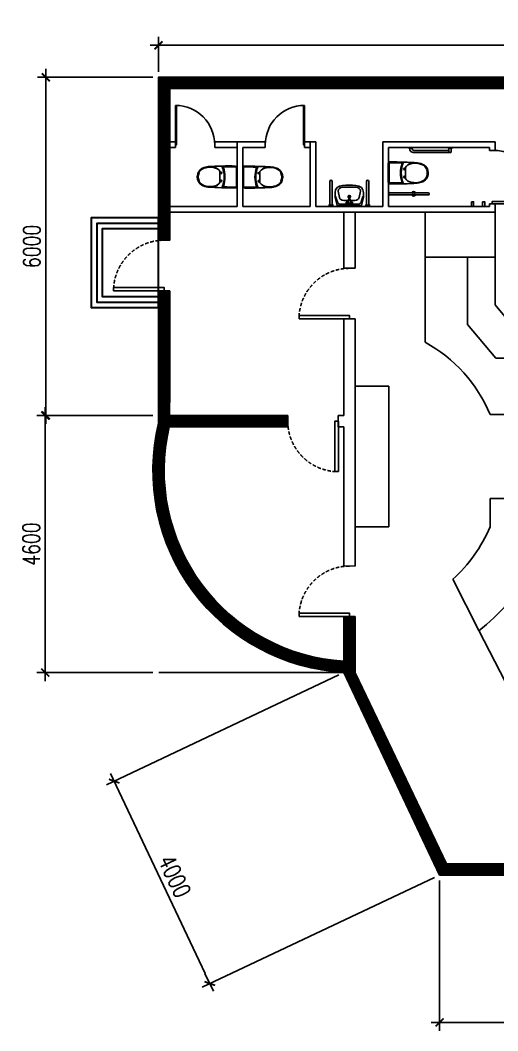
# Model space of a CAD drawing. Header units: millimetres. Extents: x -1966 to 205283, y -140015 to 7000.
# Drawn here: x 83015 to 91512, y -28530 to -10540 of the extents above; entities that cross this region are included whole.
import ezdxf

# ---------------------------------------------------------------- set-up
doc = ezdxf.new("R2010")
doc.units = ezdxf.units.MM
doc.header["$LTSCALE"] = 1000
doc.linetypes.add('HIDDEN4', pattern=[0.09375, 0.0625, -0.03125])
for name, color, linetype in [('ID-INDE-SANI', 2, 'Continuous'), ('ID-INDE-TPTN', 3, 'Continuous'), ('家具', 251, 'Continuous'), ('草图平面 01', 7, 'Continuous'), ('草图平面 09', 7, 'Continuous'), ('草图平面 11', 7, 'Continuous'), ('草图平面 12', 7, 'Continuous'), ('草图平面 14', 7, 'Continuous'), ('草图平面 15', 7, 'Continuous'), ('草图平面 16', 7, 'Continuous'), ('草图平面 17', 7, 'Continuous'), ('草图平面 18', 7, 'Continuous')]:
    doc.layers.add(name, color=color, linetype=linetype)
doc.layers.add('steps-1f', color=7, linetype='Continuous', lineweight=30)
doc.styles.add('.WA_Romans', font='romans.shx', dxfattribs={"width": 0.75})
doc.dimstyles.new('ID-100', dxfattribs={"dimscale": 100, "dimtxt": 3, "dimasz": 2, "dimexe": 1.5, "dimexo": 1, "dimgap": 1, "dimtad": 1, "dimtoh": 1, "dimdec": 0, "dimzin": 3, "dimdsep": 46, "dimtxsty": '.WA_Romans', "dimblk": 'ID_tick', "dimcen": 0, "dimdle": 1.5, "dimclrd": 8, "dimclre": 8, "dimclrt": 256, "dimadec": 0, "dimazin": 0, "dimtfac": 0.075, "dimtdec": 0, "dimtix": 1, "dimtmove": 2, "dimatfit": 1, "dimfxl": 1, "dimtolj": 1, "dimtzin": 0, "dimlwd": -1, "dimlwe": -1, "dimarcsym": 0})

# ---------------------------------------------------------------- blocks, each defined once
blk = doc.blocks.new('door-900')
blk.add_line((83036, -36718), (83056, -36718))
blk.add_lwpolyline([(83036, -35818), (83096, -35818), (83096, -36718), (83036, -36718)], close=True)
at = {"linetype": 'HIDDEN4'}
blk.add_arc((83036, -36718), 900, 0, 90, dxfattribs=at)
blk = doc.blocks.new('matong01')
for p, q in [((-88201, 15374), (-87861, 15374)), ((-88196, 15389), (-87866, 15389)), ((-88118, 15083), (-88108, 15113)), ((-88104, 15116), (-88095, 15116)), ((-88091, 15113), (-88080, 15083)), ((-87966, 15113), (-87976, 15083)), ((-87953, 15116), (-87961, 15116)), ((-87938, 15083), (-87948, 15113)), ((-88128, 15083), (-87928, 15083)), ((-88099, 14711), (-88103, 14707)), ((-87953, 14708), (-87957, 14711))]:
    blk.add_line(p, q)
for centre, radius, start, end in [((-88196, 15359), 30, 90, 180.424), ((-78905, 15428), 9321, 180.424, 183.4424), ((-88201, 15364), 10, 90, 180.393), ((-78905, 15428), 9306, 180.393, 181.698), ((-87866, 15359), 30, 0.6676, 90), ((-87861, 15364), 10, 0.698, 90), ((-97156, 15251), 9306, 359.3948, 0.698), ((-93715, 15246), 5881, 356.3553, 1.1062), ((-88029, 14695), 462, 65.4075, 114.5925), ((-88197, 15152), 10, 181.698, 290.2364), ((-88029, 14695), 477, 69.8498, 110.2364), ((-88104, 15111), 4.75, 90, 161.4097), ((-88095, 15111), 4.75, 18.5903, 90), ((-87961, 15111), 4.75, 90, 161.4097), ((-87953, 15111), 4.75, 18.5903, 90), ((-87861, 15152), 10, 249.8498, 359.3948), ((-87913, 14901), 298, 164.1403, 208.6381), ((-87900, 14908), 302, 154.7496, 208.3925), ((-88009, 14921), 201, 126.4028, 162.1573), ((-88048, 14921), 201, 17.8427, 53.5972), ((-88157, 14908), 302, 331.5559, 25.2504), ((-88143, 14901), 298, 340.5406, 15.8597), ((-88031, 14848), 170, 212.1281, 271.0032), ((-88031, 14848), 158, 212.0261, 242.9663), ((-88025, 14848), 170, 268.9968, 344.0306), ((-88025, 14848), 158, 297.1668, 327.8719), ((-88031, 14848), 153, 243.725, 271.1087), ((-88025, 14848), 153, 268.8913, 296.4183)]:
    blk.add_arc(centre, radius, start, end)
blk = doc.blocks.new('g2')
at = {"color": 4, "linetype": 'Continuous'}
for p, q in [((-98115, -90879), (-98115, -90819)), ((-98075, -90879), (-98075, -90819))]:
    blk.add_line(p, q, dxfattribs=at)
for points in [[(-98815, -90879), (-98815, -90874, -0.414214), (-98740, -90799), (-98095, -90799)], [(-98775, -90879), (-98775, -90874, -0.414214), (-98740, -90839), (-98115, -90839)]]:
    blk.add_lwpolyline(points, format="xyb", dxfattribs=at)
for points in [[(-98750, -90889), (-98840, -90889), (-98830, -90879), (-98760, -90879), (-98750, -90889)], [(-98050, -90889), (-98140, -90889), (-98130, -90879), (-98060, -90879), (-98050, -90889)]]:
    blk.add_lwpolyline(points, dxfattribs=at)
blk.add_arc((-98095, -90819), 20, 359.9999, 180.2065, dxfattribs=at)
blk = doc.blocks.new('qr244')
at = {"color": 4}
blk.add_lwpolyline([(-45, 0), (-35, -10), (35, -10), (45, 0)], dxfattribs=at)
blk.add_lwpolyline([(-20, -10), (-20, -710, 1), (20, -710), (20, -10)], format="xyb", dxfattribs=at)
blk.add_circle((0, -450), 20, dxfattribs=at)
for start, end in [(119.9966, 240.0034), (300.0034, 59.9966)]:
    blk.add_arc((0, -450), 40, start, end, dxfattribs=at)
blk = doc.blocks.new('1w')
blk.add_blockref('matong01', (88031, -15389))
at = {"color": 1}
blk.add_blockref('qr244', (375, 0), dxfattribs=at)
at = {"rotation": 270}
blk.add_blockref('g2', (90439, -99195), dxfattribs=at)
blk = doc.blocks.new('ID_tick')
at = {"color": 0, "linetype": 'ByBlock'}
blk.add_line((-1, 0), (0.75, 0), dxfattribs=at)
blk.add_lwpolyline([(-0.354, -0.354, 0.16, 0.16, 0), (0.354, 0.354, 0.127, 0.127, 0)], format="xyseb", dxfattribs=at)
blk = doc.blocks.new('*D23')
at = {"color": 8, "transparency": 16777216}
for p, q in [((85475, -11456), (85475, -10837)), ((101675, -11456), (101675, -10837)), ((85675, -10987), (101475, -10987))]:
    blk.add_line(p, q, dxfattribs=at)
at = {"layer": 'Defpoints', "color": 0, "transparency": 16777216}
for p in [(101675, -10987), (85475, -11556), (101675, -11556)]:
    blk.add_point(p, dxfattribs=at)
at = {"color": 8, "transparency": 16777216, "xscale": 200, "yscale": 200, "zscale": 200, "rotation": 180}
blk.add_blockref('ID_tick', (85475, -10987), dxfattribs=at)
at = {"color": 8, "transparency": 16777216, "xscale": 200, "yscale": 200, "zscale": 200}
blk.add_blockref('ID_tick', (101675, -10987), dxfattribs=at)
at = {"transparency": 16777216, "insert": (93575, -10737), "char_height": 300, "attachment_point": 5, "style": '.WA_Romans'}
blk.add_mtext('\\A1;16200', dxfattribs=at)
blk = doc.blocks.new('door-700')
blk.add_lwpolyline([(82086, -33636), (82106, -33636), (82106, -34336), (82086, -34336)], close=True)
blk.add_arc((82086, -34336), 700, 0, 90)
blk = doc.blocks.new('door-950')
blk.add_lwpolyline([(77432, -33763), (78382, -33763), (78382, -33803), (77432, -33803)], close=True)
blk.add_arc((77432, -33763), 950, 270, 0)
blk = doc.blocks.new('A1138DE')
for p, q in [((-0.52, 0.572), (-0.52, 0.42)), ((-0.499, 0.395), (-0.433, 0.149)), ((-0.41, 0.63), (-0.361, 0.352)), ((0.41, 0.63), (0.361, 0.352)), ((0.499, 0.395), (0.433, 0.149)), ((0.52, 0.42), (0.52, 0.572)), ((-0.514, 0.36), (-0.44, 0)), ((-0.44, 0), (0.44, 0)), ((0.317, 0.06), (-0.317, 0.06)), ((-0.032, 0.22), (-0.203, 0.22)), ((-0.12, 0.15), (-0.12, 0.1)), ((-0.08, 0.15), (-0.12, 0.15)), ((0.12, 0.1), (-0.12, 0.1)), ((-0.08, 0.166), (-0.08, 0.1)), ((-0.038, 0.166), (-0.08, 0.166)), ((-0.04, 0.14), (-0.02, 0.338)), ((0.04, 0.14), (0.02, 0.338)), ((0.203, 0.22), (0.032, 0.22)), ((0.08, 0.166), (0.038, 0.166)), ((0.08, 0.166), (0.08, 0.1)), ((0.12, 0.15), (0.08, 0.15)), ((0.12, 0.15), (0.12, 0.1)), ((0.44, 0), (0.514, 0.36))]:
    blk.add_line(p, q)
for centre, radius, start, end in [((-0.22, 0.572), 0.3, 94.3358, 180), ((-0.25, 0.63), 0.16, 90, 180), ((0, -2.33), 3.13, 85.4188, 94.5812), ((0, -2.33), 3.21, 85.6642, 94.3358), ((0.22, 0.572), 0.3, 0, 85.6642), ((0.25, 0.63), 0.16, 0, 90), ((-0.22, 0.42), 0.3, 180, 191.5922), ((0, 0.39), 0.05, 292.5135, 247.4865), ((0, 0.39), 0.038, 288.5269, 251.4731), ((0.22, 0.42), 0.3, 348.4078, 360), ((-0.317, 0.18), 0.12, 195, 270), ((-0.203, 0.38), 0.16, 190, 270), ((0, 0.14), 0.04, 180, 0), ((0, 0.338), 0.02, 0.0039, 180.0039), ((0.203, 0.38), 0.16, 270, 350), ((0.317, 0.18), 0.12, 270, 345)]:
    blk.add_arc(centre, radius, start, end)
blk = doc.blocks.new('cwxs')
at = {"color": 4, "linetype": 'Continuous'}
for p, q in [((-103569, -83170), (-103579, -83180)), ((-103579, -83180), (-103579, -83250)), ((-103579, -83250), (-103569, -83260)), ((-103569, -83820), (-103579, -83830)), ((-103579, -83830), (-103579, -83900)), ((-103579, -83900), (-103569, -83910))]:
    blk.add_line(p, q, dxfattribs=at)
at = {"layer": '家具', "color": 4}
for points in [[(-103579, -83195), (-103999, -83195, 1), (-103999, -83235), (-103579, -83235)], [(-103579, -83845), (-103999, -83845, 1), (-103999, -83885), (-103579, -83885)]]:
    blk.add_lwpolyline(points, format="xyb", dxfattribs=at)
at = {"xscale": -487.5, "yscale": 412.5, "zscale": 487.5, "rotation": 90}
blk.add_blockref('A1138DE', (-103569, -83540), dxfattribs=at)
blk = doc.blocks.new('*D31')
at = {"color": 8, "transparency": 16777216}
for p, q in [((85375, -11556), (83321, -11556)), ((83471, -11756), (83471, -17376)), ((85375, -17576), (83321, -17576))]:
    blk.add_line(p, q, dxfattribs=at)
at = {"layer": 'Defpoints', "color": 0, "transparency": 16777216}
for p in [(85475, -11556), (83471, -17576), (85475, -17576)]:
    blk.add_point(p, dxfattribs=at)
at = {"color": 8, "transparency": 16777216, "xscale": 200, "yscale": 200, "zscale": 200}
for p, rotation in [((83471, -11556), 90), ((83471, -17576), 270)]:
    blk.add_blockref('ID_tick', p, dxfattribs=dict(at, rotation=rotation))
at = {"transparency": 16777216, "insert": (83221, -14566), "char_height": 300, "attachment_point": 5, "rotation": 90, "style": '.WA_Romans'}
blk.add_mtext('\\A1;6000', dxfattribs=at)
blk = doc.blocks.new('*D32')
at = {"color": 8, "transparency": 16777216}
for p, q in [((85375, -17576), (83311, -17576)), ((83461, -17776), (83461, -21954)), ((85375, -22154), (83311, -22154))]:
    blk.add_line(p, q, dxfattribs=at)
at = {"layer": 'Defpoints', "color": 0, "transparency": 16777216}
for p in [(85475, -17576), (83461, -22154), (85475, -22154)]:
    blk.add_point(p, dxfattribs=at)
at = {"color": 8, "transparency": 16777216, "xscale": 200, "yscale": 200, "zscale": 200}
for p, rotation in [((83461, -17576), 90), ((83461, -22154), 270)]:
    blk.add_blockref('ID_tick', p, dxfattribs=dict(at, rotation=rotation))
at = {"transparency": 16777216, "insert": (83211, -19865), "char_height": 300, "attachment_point": 5, "rotation": 90, "style": '.WA_Romans'}
blk.add_mtext('\\A1;4600', dxfattribs=at)
blk = doc.blocks.new('*D33')
at = {"color": 8, "transparency": 16777216}
for p, q in [((88685, -22196), (84550, -24150)), ((84772, -24266), (86303, -27507)), ((90387, -25799), (86253, -27752))]:
    blk.add_line(p, q, dxfattribs=at)
at = {"layer": 'Defpoints', "color": 0, "transparency": 16777216}
for p in [(88775, -22154), (90477, -25756), (86388, -27688)]:
    blk.add_point(p, dxfattribs=at)
at = {"color": 8, "transparency": 16777216, "xscale": 200, "yscale": 200, "zscale": 200}
for p, rotation in [((84686, -24085), 115.2897295827001), ((86388, -27688), 295.2897295827001)]:
    blk.add_blockref('ID_tick', p, dxfattribs=dict(at, rotation=rotation))
at = {"transparency": 16777216, "insert": (85763, -25780), "char_height": 300, "attachment_point": 5, "rotation": 295.2897, "style": '.WA_Romans'}
blk.add_mtext('\\A1;4000', dxfattribs=at)
blk = doc.blocks.new('*D34')
at = {"color": 8, "transparency": 16777216}
for p, q in [((90477, -25856), (90477, -28530)), ((101675, -25856), (101675, -28530)), ((90677, -28380), (101475, -28380))]:
    blk.add_line(p, q, dxfattribs=at)
at = {"layer": 'Defpoints', "color": 0, "transparency": 16777216}
for p in [(90477, -25756), (101675, -25756), (101675, -28380)]:
    blk.add_point(p, dxfattribs=at)
at = {"color": 8, "transparency": 16777216, "xscale": 200, "yscale": 200, "zscale": 200, "rotation": 180}
blk.add_blockref('ID_tick', (90477, -28380), dxfattribs=at)
at = {"color": 8, "transparency": 16777216, "xscale": 200, "yscale": 200, "zscale": 200}
blk.add_blockref('ID_tick', (101675, -28380), dxfattribs=at)
at = {"transparency": 16777216, "insert": (96076, -28130), "char_height": 300, "attachment_point": 5, "style": '.WA_Romans'}
blk.add_mtext('\\A1;11200', dxfattribs=at)

msp = doc.modelspace()

# ---------------------------------------------------------------- hatches: boundary and pattern name
h = msp.add_hatch()
h.set_pattern_fill('ANSI32', color=256)
h.set_pattern_definition([(45, (-300.8124, 21923.082), (-3.36759605, 3.36759605), []), (45, (-298.5674, 21923.082), (-3.36759605, 3.36759605), [])])
h.paths.add_polyline_path([(91775.1, -11556.3), (85475.1, -11556.3), (85475.1, -14456.3), (85675.1, -14456.3), (85675.1, -13956.3), (85675.1, -11756.3), (91775.1, -11756.3)])
h.paths.add_polyline_path([(85475.1, -17576.5), (85475.1, -17713.6, 0.468176), (88775.1, -22150.7), (90477.3, -25756.3), (91477.3, -25756.3), (96875.1, -25756.3), (96875.1, -25656.3), (96875.1, -25556.3), (90698.4, -25556.3), (90602.7, -25556.3), (88975.1, -22156.3), (88975.1, -21156.3), (88775.1, -21156.3), (88775.1, -21950.4, -0.4657055), (85665.7, -17776.5), (87775.1, -17776.5), (87775.1, -17576.5), (85668.5, -17576.5), (85675.1, -17076.5), (85675.1, -15356.3), (85475.1, -15356.3)])
h.paths.add_polyline_path([(100725.1, -25556.3), (98875.1, -25556.3), (98875.1, -25756.3), (101675.1, -25756.3), (101675.1, -25356.3), (101475.1, -25356.3), (101475.1, -25556.3)])
h.paths.add_polyline_path([(101675.1, -11556.3), (101275.1, -11556.3), (101275.1, -11756.3), (101475.1, -11756.3), (101475.1, -11956.3), (101675.1, -11956.3)])

# ---------------------------------------------------------------- linework, layer by layer
for p, q in [((85775.1, -12756.3), (85775.1, -12706.3)), ((85775.1, -12706.3), (85775.1, -12806.3)), ((86475.1, -12806.3), (86475.1, -12706.3)), ((86875.1, -12806.3), (86875.1, -12706.3)), ((87375.1, -12706.3), (87375.1, -12806.3)), ((88075.1, -12806.3), (88075.1, -12706.3)), ((88075.1, -12756.3), (88075.1, -12806.3)), ((88175.1, -12806.3), (88175.1, -12706.3)), ((88175.1, -12706.3), (88175.1, -12756.3)), ((91465, -12706.3), (91465, -12856.3)), ((91465, -12856.3), (91365, -12856.3)), ((91465, -13806.3), (91365, -13806.3)), ((91465, -13956.3), (91465, -13806.3)), ((85675.1, -13956.3), (85675.1, -14456.3)), ((88975.1, -13956.3), (88975.1, -14956.3)), ((85475.1, -14156.3), (85275.4, -14156.3)), ((85475.1, -14056.3), (85356.1, -14056.3)), ((85475.1, -14156.3), (85475.1, -14056.3)), ((85475.1, -14256.3), (85475.1, -14156.3)), ((85475.1, -14256.3), (85475.1, -14156.3)), ((85475.1, -14356.3), (85475.1, -14256.3)), ((85475.1, -14356.3), (85475.1, -14256.3)), ((85475.1, -14456.3), (85475.1, -14356.3)), ((85475.1, -14456.3), (85475.1, -14356.3)), ((85675.1, -14456.3), (85475.1, -14456.3)), ((88975.1, -14956.3), (88775.1, -14956.3)), ((85475.1, -15356.3), (85675.1, -15356.3)), ((88775.1, -15856.3), (88975.1, -15856.3)), ((87775.1, -17776.5), (87775.1, -17576.5)), ((88775.1, -17576.5), (88675.1, -17576.5)), ((88675.1, -17576.5), (88675.1, -17776.5)), ((88767.9, -20256.3), (88975.1, -20254.6)), ((88975.1, -21156.3), (88775.1, -21156.3)), ((88975.1, -22156.3), (88975.1, -21156.3)), ((88975.1, -22156.3), (88975.1, -21156.3)), ((85479, -22153.5), (88775.1, -22153.5))]:
    msp.add_line(p, q)
at = {"layer": 'ID-INDE-TPTN'}
for points in [[(91043.7, -13770.9), (91081.2, -13770.9), (91081.2, -13856.3), (91043.7, -13856.3)], [(91242.1, -13770.9), (91279.5, -13770.9), (91279.5, -13856.3), (91242.1, -13856.3)]]:
    msp.add_lwpolyline(points, close=True, dxfattribs=at)
at = {"layer": 'steps-1f'}
for points in [[(85475.1, -14056.3), (84275.1, -14056.3), (84275.1, -15656.3), (85475.1, -15656.3)], [(85475.1, -14156.3), (84375.1, -14156.3), (84375.1, -15556.3), (85475.1, -15556.3)], [(85475.1, -14256.3), (84475.1, -14256.3), (84475.1, -15456.3), (85475.1, -15456.3)]]:
    msp.add_lwpolyline(points, close=True, dxfattribs=at)
at = {"layer": '草图平面 01'}
for p, q in [((85475.1, -11556.3), (97475.1, -11556.3)), ((85475.1, -11556.3), (97475.1, -11556.3)), ((85475.1, -14456.3), (85475.1, -11556.3)), ((88775.1, -11556.3), (88975.1, -11556.3)), ((88975.1, -11556.3), (91275.1, -11556.3)), ((97475.1, -11756.3), (85675.1, -11756.3)), ((85675.1, -11756.3), (85675.1, -13756.3)), ((88775.1, -11756.3), (85675.1, -11756.3)), ((85675.1, -14456.3), (85675.1, -11756.3)), ((91465, -11756.3), (88975.1, -11756.3)), ((88975.1, -11756.3), (92975.1, -11756.3)), ((90220, -11756.3), (97475.1, -11756.3)), ((85775.1, -12706.3), (85675.1, -12706.3)), ((87375.1, -12706.3), (86475.1, -12706.3)), ((88275.1, -12706.3), (88075.1, -12706.3)), ((88275.1, -12806.3), (88275.1, -12706.3)), ((91465, -12706.3), (89465, -12706.3)), ((89465, -12806.3), (89465, -12706.3)), ((91465, -12856.3), (91465, -12706.3)), ((85775.1, -12806.3), (85675.1, -12806.3)), ((86875.1, -12806.3), (86475.1, -12806.3)), ((86875.1, -13856.3), (86875.1, -12806.3)), ((86975.1, -13856.3), (86975.1, -12806.3)), ((87375.1, -12806.3), (86975.1, -12806.3)), ((88175.1, -12806.3), (88075.1, -12806.3)), ((88175.1, -13856.3), (88175.1, -12806.3)), ((88275.1, -13856.3), (88275.1, -12806.3)), ((89465, -13856.3), (89465, -12806.3)), ((91365, -12806.3), (89565, -12806.3)), ((89565, -13856.3), (89565, -12806.3)), ((91365, -12856.3), (91365, -12806.3)), ((91365, -13806.3), (91365, -13856.3)), ((91465, -15607), (91465, -13806.3)), ((85675.1, -13856.3), (86875.1, -13856.3)), ((85675.1, -13956.3), (91465, -13956.3)), ((86975.1, -13856.3), (88175.1, -13856.3)), ((88275.1, -13856.3), (89465, -13856.3)), ((88775.1, -13956.3), (88775.1, -14956.3)), ((88975.1, -13956.3), (88975.1, -14956.3)), ((88975.1, -13956.3), (88975.1, -14956.3)), ((91365, -13856.3), (89565, -13856.3)), ((89565, -13856.3), (91365, -13856.3)), ((90220, -13956.3), (90220, -15956.3)), ((90220, -14756.3), (91465, -14756.3)), ((90975.1, -15956.3), (90975.1, -14756.3)), ((85475.1, -17576.5), (85475.1, -15356.3)), ((85675.1, -17117.5), (85675.1, -15356.3)), ((91465, -15607), (91756.1, -15956.3)), ((88775.1, -15856.3), (88775.1, -17576.5)), ((88975.1, -15856.3), (88975.1, -20254.6)), ((90220, -15956.3), (90220, -16273.7)), ((90975.1, -15956.3), (91475.1, -16556.3)), ((91475.1, -16556.3), (96375.1, -16556.3)), ((88975.1, -19556.3), (88975.1, -16956.3)), ((88975.1, -17056.3), (89575.1, -17056.3)), ((89575.1, -17056.3), (89575.1, -19556.3)), ((85675.1, -17117.5), (85668.5, -17576.5)), ((85475.1, -17576.5), (85475.1, -17713.6)), ((87775.1, -17576.5), (85668.5, -17576.5)), ((88775.1, -17576.5), (88675.1, -17576.5)), ((91375.1, -17556.3), (96375.1, -17556.3)), ((87775.1, -17776.5), (85665.7, -17776.5)), ((88775.1, -17776.5), (88675.1, -17776.5)), ((88775.1, -17776.5), (88775.1, -20256.2)), ((88975.1, -18656.3), (88975.1, -18556.3)), ((91375.1, -19056.3), (96375.1, -19056.3)), ((91375.1, -19556.3), (91375.1, -19056.3)), ((91375.1, -19556.3), (91375.1, -19056.3)), ((89575.1, -19556.3), (88975.1, -19556.3)), ((91173.8, -21406.8), (90710.3, -20492.5)), ((88775.1, -21156.3), (88775.1, -21950.4)), ((88975.1, -22156.3), (88975.1, -21156.3)), ((88975.1, -22156.3), (88975.1, -21156.3)), ((88975.1, -21156.3), (88975.1, -22156.3)), ((91173.8, -21406.8), (93316.8, -25556.3)), ((88775.1, -22150.7), (90477.3, -25756.3)), ((88975.1, -22156.3), (90602.7, -25556.3)), ((90477.3, -25756.3), (90050.4, -24852)), ((90698.4, -25556.3), (90602.7, -25556.3)), ((90698.4, -25556.3), (96875.1, -25556.3)), ((90698.4, -25756.3), (90477.3, -25756.3)), ((90477.3, -25756.3), (91477.3, -25756.3)), ((90698.4, -25756.3), (96875.1, -25756.3))]:
    msp.add_line(p, q, dxfattribs=at)
for radius, start, end in [(2600, 22.61986, 61.39018), (3600, 166.4638, 266.81526), (3600, 166.4638, 266.81526), (3600, 166.4638, 266.81526), (3600, 166.4638, 266.81526), (3400, 166.74109, 266.62771), (3600, 307.64402, 352.01644), (3600, 307.64402, 352.01644), (2600, 311.86709, 337.38014)]:
    msp.add_arc((88975.1, -18556.3), radius, start, end, dxfattribs=at)
at = {"layer": '草图平面 09', "extrusion": (-0.904289, -0.426922, 0)}
for p, q in [((90050.4, -24852, 906.9), (90477.3, -25756.3, 906.9)), ((90050.4, -24852, 2406.9), (90050.4, -24852, 906.9)), ((90477.3, -25756.3, 2406.9), (90050.4, -24852, 2406.9)), ((90477.3, -25756.3, 3000), (90477.3, -25756.3)), ((90477.3, -25756.3, 2406.9), (90477.3, -25756.3, 906.9))]:
    msp.add_line(p, q, dxfattribs=at)
at = {"layer": '草图平面 11'}
for p, q in [((85675.1, -11756.3, 3000), (85675.1, -13756.3, 3000)), ((88775.1, -11756.3, 3000), (85675.1, -11756.3, 3000)), ((85675.1, -14456.3, 3000), (85675.1, -11756.3, 3000)), ((88775.1, -11756.3, 3000), (88975.1, -11756.3, 3000)), ((97475.1, -11756.3, 3000), (88975.1, -11756.3, 3000)), ((85675.1, -17117.5, 3000), (85675.1, -15356.3, 3000)), ((87775.1, -17576.5, 3000), (85668.5, -17576.5, 3000)), ((88775.1, -17576.5, 3000), (88675.1, -17576.5, 3000)), ((88975.1, -17576.5, 3000), (88975.1, -20254.6, 3000)), ((88975.1, -21156.3, 3000), (88975.1, -22156.3, 3000))]:
    msp.add_line(p, q, dxfattribs=at)
at = {"layer": '草图平面 12', "extrusion": (1, 0, 0)}
for p, q in [((88975.1, -13956.3), (88975.1, -14956.3)), ((88975.1, -13956.3, 3000), (88975.1, -13956.3)), ((88975.1, -13956.3), (88975.1, -14956.3)), ((88975.1, -13956.3), (88975.1, -14956.3)), ((88975.1, -14956.3), (88975.1, -14956.3, 2500)), ((88975.1, -15856.3, 2500), (88975.1, -15856.3)), ((88975.1, -15856.3), (88975.1, -20254.6)), ((88975.1, -15856.3), (88975.1, -20256.3)), ((88975.1, -20256.3, 2500), (88975.1, -20256.3)), ((88975.1, -21156.3), (88975.1, -21156.3, 2500)), ((88975.1, -21156.3), (88975.1, -22156.3))]:
    msp.add_line(p, q, dxfattribs=at)
at = {"layer": '草图平面 14', "extrusion": (1, 0, 0)}
for p, q in [((91465, -12706.3, 100), (91465, -12856.3, 100)), ((91465, -12706.3, 3100), (91465, -12706.3, 100)), ((91465, -12856.3, 100), (91465, -12706.3, 100)), ((91465, -12856.3, 100), (91465, -12856.3, 2600)), ((91465, -13806.3, 2600), (91465, -13806.3, 100)), ((91465, -13956.3, 100), (91465, -13806.3, 100)), ((91465, -13956.3, 100), (91465, -13806.3, 100)), ((91465, -13956.3, 3100), (91465, -13956.3, 100))]:
    msp.add_line(p, q, dxfattribs=at)
at = {"layer": '草图平面 15'}
for p, q in [((91465, -13956.3, 100), (91465, -13806.3, 100)), ((85675.1, -14456.3, 100), (85675.1, -13956.3, 100)), ((88975.1, -13956.3, 100), (91465, -13956.3, 100)), ((85675.1, -17117.5, 100), (85675.1, -15356.3, 100))]:
    msp.add_line(p, q, dxfattribs=at)
at = {"layer": '草图平面 16'}
for p, q in [((85675.1, -14456.3, 3100), (85675.1, -13956.3, 3100)), ((85675.1, -17117.5, 3100), (85675.1, -15356.3, 3100)), ((85668.5, -17576.5, 3100), (85675.1, -17076.5, 3100)), ((85675.1, -17117.5, 3100), (85668.5, -17576.5, 3100)), ((87775.1, -17576.5, 3100), (85668.5, -17576.5, 3100)), ((88775.1, -17576.5, 3100), (88675.1, -17576.5, 3100))]:
    msp.add_line(p, q, dxfattribs=at)
at = {"layer": '草图平面 17', "extrusion": (1, 0, 0)}
for p, q in [((85675.1, -13956.3, 1700), (85675.1, -13956.3, 100)), ((85675.1, -13956.3, 3100), (85675.1, -13956.3, 100)), ((85675.1, -13956.3, 100), (85675.1, -14456.3, 100)), ((85675.1, -14456.3, 100), (85675.1, -13956.3, 100)), ((85675.1, -14456.3, 2600), (85675.1, -14456.3, 100)), ((85675.1, -14456.3, 100), (85675.1, -14456.3, 1700)), ((85675.1, -15356.3, 100), (85675.1, -15356.3, 2600)), ((85675.1, -17117.5, 100), (85675.1, -15356.3, 100))]:
    msp.add_line(p, q, dxfattribs=at)
at = {"layer": '草图平面 18', "extrusion": (0, 1, 0)}
for p, q in [((87775.1, -17576.5, 100), (85668.5, -17576.5, 100)), ((87775.1, -17576.5, 2600), (87775.1, -17576.5, 100)), ((88775.1, -17576.5, 100), (88675.1, -17576.5, 100)), ((88675.1, -17576.5, 100), (88675.1, -17576.5, 2600)), ((88775.1, -17576.5, 100), (88675.1, -17576.5, 100)), ((88775.1, -17576.5, 3100), (88775.1, -17576.5, 100))]:
    msp.add_line(p, q, dxfattribs=at)

# ---------------------------------------------------------------- block references
msp.add_blockref('door-700', (3689.6, 21579.9))
at = {"xscale": -1}
msp.add_blockref('door-700', (170160.6, 21579.9), dxfattribs=at)
at = {"xscale": -1, "rotation": 180}
msp.add_blockref('door-950', (13982.9, -47569.6), dxfattribs=at)
for p, rotation in [((48857.4, -98392.6), 90), ((52157.4, -98892.6), 90), ((171711.4, -54394.1), 180), ((52157.4, -104192.6), 90)]:
    msp.add_blockref('door-900', p, dxfattribs=dict(rotation=rotation))
at = {"layer": 'ID-INDE-SANI', "xscale": -1}
for name, p, rotation in [('1w', (89563.6, -13256.3), 90), ('matong01', (71486.3, 74699.7), 270.0000000000109), ('matong01', (102363.8, -101362.1), 90.00000000001008)]:
    msp.add_blockref(name, p, dxfattribs=dict(at, rotation=rotation))
at = {"layer": 'ID-INDE-SANI', "rotation": 270}
msp.add_blockref('cwxs', (172410.1, -117409.2), dxfattribs=at)

# ---------------------------------------------------------------- dimensions: what is measured, and where the dimension line sits
dim = msp.add_linear_dim(base=(101675.1, -10986.7), p1=(85475.1, -11556.3), p2=(101675.1, -11556.3), dimstyle='ID-100')
dim.commit()
dim.dimension.update_dxf_attribs({"geometry": '*D23', "text_midpoint": (93575.1, -10736.7)})
for base, p1, p2, text, picture, middle in [((83471.4, -17576.5), (85475.1, -11556.3), (85475.1, -17576.5), '6000', '*D31', (83221.4, -14566.4)), ((83461.5, -22153.5), (85475.1, -17576.5), (85475.1, -22153.5), '4600', '*D32', (83211.5, -19865))]:
    dim = msp.add_linear_dim(base=base, p1=p1, p2=p2, angle=90, text=text, dimstyle='ID-100')
    dim.commit()
    dim.dimension.update_dxf_attribs({"geometry": picture, "text_midpoint": middle})
dim = msp.add_aligned_dim(p1=(88775.1, -22153.5), p2=(90477.3, -25756.3), distance=-4522.4, text='4000', dimstyle='ID-100')
dim.commit()
dim.dimension.update_dxf_attribs({"geometry": '*D33', "text_midpoint": (85763.3, -25780)})
dim = msp.add_linear_dim(base=(101675.1, -28379.5), p1=(90477.3, -25756.3), p2=(101675.1, -25756.3), text='11200', dimstyle='ID-100')
dim.commit()
dim.dimension.update_dxf_attribs({"geometry": '*D34', "text_midpoint": (96076.2, -28129.5)})

doc.saveas('drawing.dxf')
